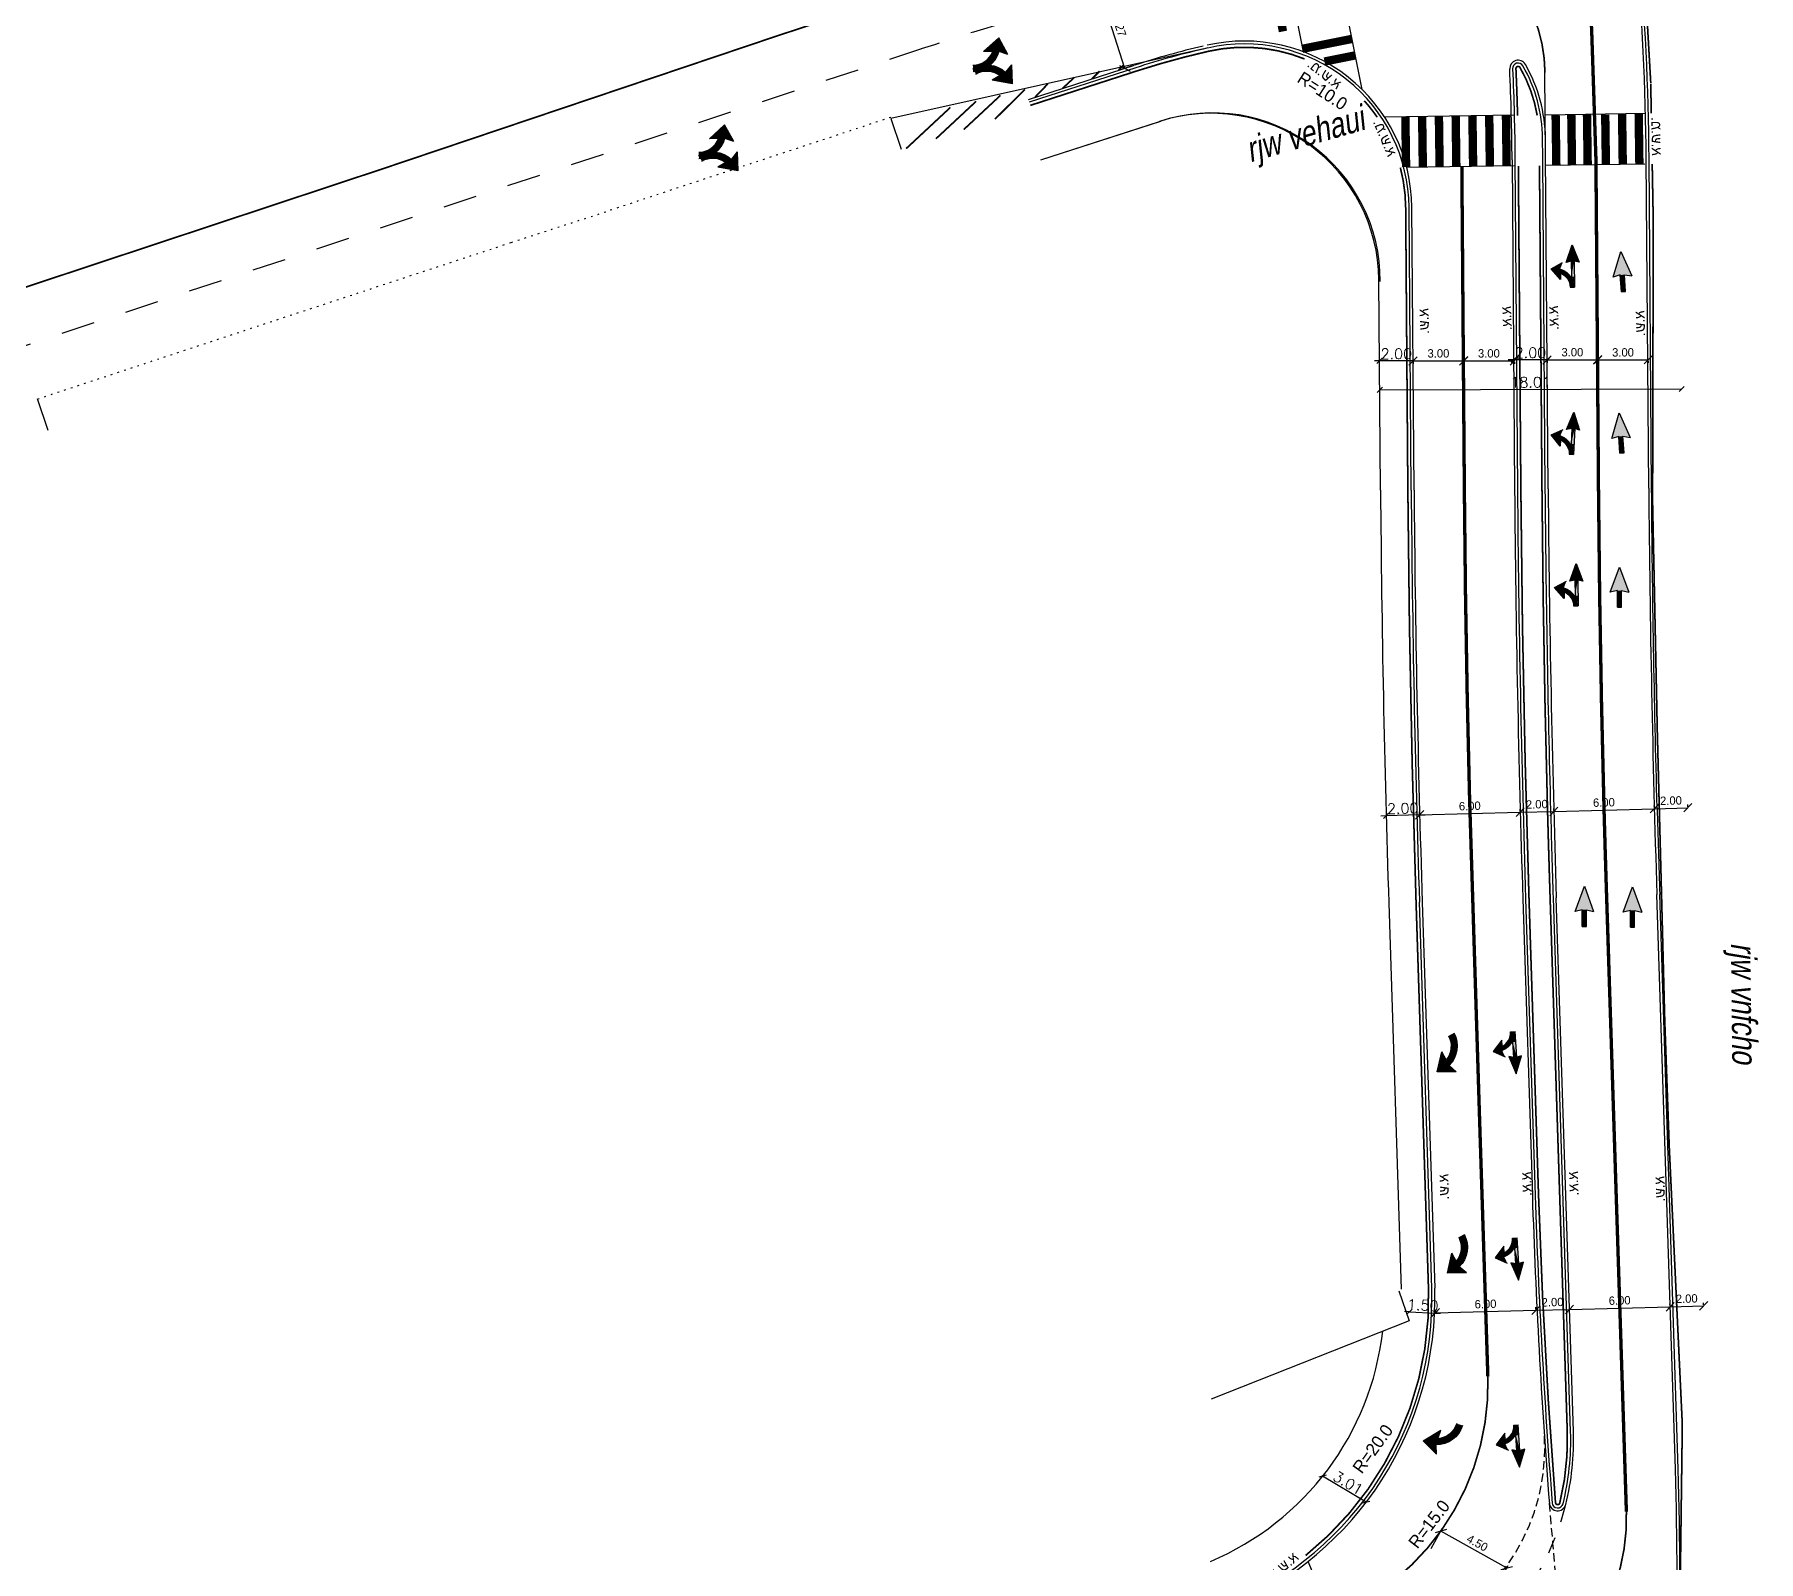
# Model space of a CAD drawing. Extents: x 183304 to 184528, y 666784 to 667526.
# Drawn here: x 184380 to 184482.9, y 667326.5 to 667417.6 of the extents above; entities that cross this region are included whole.
import ezdxf
from ezdxf.enums import TextEntityAlignment as Align

# ---------------------------------------------------------------- set-up
doc = ezdxf.new("R2010")
doc.units = 0
for name, pattern in [('1-1', [2, 1, -1]), ('DASHED', [0.75, 0.5, -0.25]), ('DOT2', [3.175, 0, -3.175])]:
    doc.linetypes.add(name, pattern=pattern)
for name, color, linetype in [('1-1', 7, '1-1'), ('816', 7, '1-1'), ('818', 10, '1-1'), ('D-Cross', 151, 'Continuous'), ('D-D13', 7, 'Continuous'), ('D-Dim', 7, 'Continuous'), ('D-EV-INSIDE', 2, 'Continuous'), ('D-Kav-Parking', 9, 'DOT2'), ('D-Kir-hd', 8, 'DASHED'), ('D-Nativ', 7, '1-1'), ('D-Parking', 123, 'DASHED'), ('D-Road', 7, 'Continuous'), ('d-sdwlk', 7, 'Continuous'), ('D-SEVA', 7, 'Continuous'), ('D-TEXT', 7, 'Continuous'), ('KAYAM', 8, 'Continuous'), ('TR-TXT', 2, 'Continuous'), ('zeva', 7, 'Continuous')]:
    doc.layers.add(name, color=color, linetype=linetype)
doc.styles.add('0-Techno', font='0-techno')
doc.styles.add('DDIM', font='heb.shx')
doc.styles.add('MIR2', font='mirym.shx', dxfattribs={"width": 0.8, "oblique": 10})
doc.styles.add('oron', font='oron.shx')
doc.styles.add('r', font='romand')
doc.dimstyles.new('D-Dim250', dxfattribs={"dimtxt": 0.5, "dimasz": 0.5, "dimexe": 0.18, "dimexo": 0.0625, "dimgap": 0.2, "dimtad": 1, "dimtoh": 1, "dimzin": 0, "dimdsep": 46, "dimtxsty": 'oron', "dimblk": 'OBLIQUE', "dimcen": 0.09, "dimadec": 0, "dimazin": 0, "dimtfac": 1, "dimtofl": 0, "dimtmove": 0, "dimatfit": 3, "dimfxl": 1, "dimtolj": 1, "dimtzin": 0, "dimarcsym": 0})
doc.dimstyles.new('tik', dxfattribs={"dimscale": 1.25, "dimtxt": 0.5, "dimasz": 0.25, "dimexe": 0, "dimexo": 0, "dimgap": 0.09, "dimtad": 1, "dimzin": 0, "dimdsep": 46, "dimtxsty": 'r', "dimblk1": 'OBLIQUE', "dimblk2": 'OBLIQUE', "dimsah": 1, "dimcen": 0.09, "dimse1": 1, "dimse2": 1, "dimclrd": 256, "dimclrt": 256, "dimadec": 0, "dimazin": 0, "dimtfac": 1, "dimtix": 1, "dimtmove": 2, "dimatfit": 3, "dimldrblk": 'OBLIQUE', "dimfxl": 1, "dimtolj": 1, "dimtzin": 0, "dimarcsym": 0})

# ---------------------------------------------------------------- blocks, each defined once
blk = doc.blocks.new('_Oblique')
at = {"color": 0, "linetype": 'ByBlock', "lineweight": -2}
blk.add_line((-0.5, -0.5), (0.5, 0.5), dxfattribs=at)
blk = doc.blocks.new('*D210')
at = {"layer": 'D-Dim', "lineweight": -2, "ltscale": 0.5, "transparency": 16777216}
blk.add_line((184460.26, 667396.38), (184478.27, 667396.43), dxfattribs=at)
at = {"layer": 'DEFPOINTS', "color": 0, "ltscale": 0.5, "transparency": 16777216}
for p in [(184460.26, 667396.35), (184478.27, 667396.43), (184478.27, 667396.4)]:
    blk.add_point(p, dxfattribs=at)
at = {"layer": 'D-Dim', "lineweight": -2, "ltscale": 0.5, "transparency": 16777216, "xscale": 0.3125, "yscale": 0.3125, "zscale": 0.3125}
for p, rotation in [((184460.26, 667396.38), 180.1544696430405), ((184478.27, 667396.43), 0.1544696430405661)]:
    blk.add_blockref('_Oblique', p, dxfattribs=dict(at, rotation=rotation))
at = {"layer": 'D-Dim', "ltscale": 0.5, "transparency": 16777216, "insert": (184469.26, 667396.83), "char_height": 0.625, "attachment_point": 5, "rotation": 0.1545, "style": 'r'}
blk.add_mtext('\\A1;18.01', dxfattribs=at)
blk = doc.blocks.new('*D225')
at = {"layer": 'D-Dim', "lineweight": -2, "transparency": 16777216}
for p, q in [((184460.25, 667398.11), (184459.94, 667398.11)), ((184462.25, 667398.11), (184460.25, 667398.11)), ((184462.25, 667398.11), (184462.57, 667398.11))]:
    blk.add_line(p, q, dxfattribs=at)
at = {"layer": 'DEFPOINTS', "color": 0, "transparency": 16777216}
for p in [(184460.25, 667398.11), (184460.25, 667398.08), (184462.25, 667398.08)]:
    blk.add_point(p, dxfattribs=at)
at = {"layer": 'D-Dim', "lineweight": -2, "transparency": 16777216, "xscale": 0.3125, "yscale": 0.3125, "zscale": 0.3125}
for p, rotation in [((184460.25, 667398.11), 0.0619622493895506), ((184462.25, 667398.11), 180.0619622493896)]:
    blk.add_blockref('_Oblique', p, dxfattribs=dict(at, rotation=rotation))
at = {"layer": 'D-Dim', "transparency": 16777216, "insert": (184461.25, 667398.53), "char_height": 0.625, "attachment_point": 5, "rotation": 0.062, "style": 'r'}
blk.add_mtext('\\A1;2.00', dxfattribs=at)
blk = doc.blocks.new('*D226')
at = {"layer": 'D-Dim', "lineweight": -2, "transparency": 16777216}
for p, q in [((184460.64, 667370.97), (184460.33, 667370.96)), ((184462.64, 667371.03), (184460.64, 667370.97)), ((184462.64, 667371.03), (184462.96, 667371.03))]:
    blk.add_line(p, q, dxfattribs=at)
at = {"layer": 'DEFPOINTS', "color": 0, "transparency": 16777216}
for p in [(184460.64, 667371.02), (184460.64, 667370.97), (184462.64, 667371.08)]:
    blk.add_point(p, dxfattribs=at)
at = {"layer": 'D-Dim', "lineweight": -2, "transparency": 16777216, "xscale": 0.3125, "yscale": 0.3125, "zscale": 0.3125}
for p, rotation in [((184460.64, 667370.97), 1.542585113673862), ((184462.64, 667371.03), 181.5425851136739)]:
    blk.add_blockref('_Oblique', p, dxfattribs=dict(at, rotation=rotation))
at = {"layer": 'D-Dim', "transparency": 16777216, "insert": (184461.63, 667371.42), "char_height": 0.625, "attachment_point": 5, "rotation": 1.5426, "style": 'r'}
blk.add_mtext('\\A1;2.00', dxfattribs=at)
blk = doc.blocks.new('*D250')
at = {"layer": 'D-Dim', "lineweight": -2, "transparency": 16777216}
for p, q in [((184462.04, 667341.4), (184461.73, 667341.42)), ((184462.04, 667341.4), (184463.57, 667341.32)), ((184463.57, 667341.32), (184463.88, 667341.31))]:
    blk.add_line(p, q, dxfattribs=at)
at = {"layer": 'DEFPOINTS', "color": 0, "transparency": 16777216}
for p in [(184462.02, 667340.86), (184463.54, 667340.78), (184463.57, 667341.32)]:
    blk.add_point(p, dxfattribs=at)
at = {"layer": 'D-Dim', "lineweight": -2, "transparency": 16777216, "xscale": 0.3125, "yscale": 0.3125, "zscale": 0.3125}
for p, rotation in [((184462.04, 667341.4), 357.0078935949762), ((184463.57, 667341.32), 177.0078935949762)]:
    blk.add_blockref('_Oblique', p, dxfattribs=dict(at, rotation=rotation))
at = {"layer": 'D-Dim', "transparency": 16777216, "insert": (184462.83, 667341.79), "char_height": 0.625, "attachment_point": 5, "rotation": 357.0079, "style": 'r'}
blk.add_mtext('\\A1;1.50', dxfattribs=at)
blk = doc.blocks.new('*D229')
at = {"layer": 'D-Dim', "lineweight": -2, "transparency": 16777216}
blk.add_line((184459.45, 667330.05), (184456.85, 667331.59), dxfattribs=at)
at = {"layer": 'DEFPOINTS', "color": 0, "transparency": 16777216}
for p in [(184456.85, 667331.59), (184456.95, 667331.75), (184459.54, 667330.21)]:
    blk.add_point(p, dxfattribs=at)
at = {"layer": 'D-Dim', "lineweight": -2, "transparency": 16777216, "xscale": 0.3125, "yscale": 0.3125, "zscale": 0.3125}
for p, rotation in [((184456.85, 667331.59), 149.3851214567166), ((184459.45, 667330.05), 329.3851214567166)]:
    blk.add_blockref('_Oblique', p, dxfattribs=dict(at, rotation=rotation))
at = {"layer": 'D-Dim', "transparency": 16777216, "insert": (184458.37, 667331.19), "char_height": 0.625, "attachment_point": 5, "rotation": 329.3851, "style": 'r'}
blk.add_mtext('\\A1;3.01', dxfattribs=at)
blk = doc.blocks.new('DD-13SS')
at = {"layer": 'D-D13'}
for p, q in [((-0.55, -1.5), (0, 0)), ((0, 0), (0.55, -1.5)), ((-0.125, -1.4), (-0.55, -1.5)), ((-0.125, -2.4), (-0.125, -1.4)), ((0.125, -1.4), (0.55, -1.5)), ((0.125, -2.4), (0.125, -1.4)), ((-0.125, -2.4), (0.125, -2.4))]:
    blk.add_line(p, q, dxfattribs=at)
for points in [[(-0.125, -1.4), (-0.55, -1.5), (0, 0)], [(0.125, -1.4), (0, 0), (-0.125, -1.4)], [(0.55, -1.5), (0, 0), (0.125, -1.4)], [(-0.125, -2.4), (0.125, -1.4), (-0.125, -1.4)], [(0.125, -1.4), (-0.125, -2.4), (0.125, -2.4)]]:
    blk.add_solid(points, dxfattribs=at)
blk = doc.blocks.new('dd-13srr')
at = {"layer": 'D-D13'}
for p, q in [((0, 0), (-0.55, -1.5)), ((0.55, -1.5), (0, 0)), ((-0.55, -1.5), (-0.13, -1.4)), ((-0.13, -1.4), (-0.13, -3.6)), ((0.12, -1.4), (0.55, -1.5)), ((0.12, -1.4), (0.12, -2.72)), ((1.85, -2.02), (0.85, -1.5)), ((1.05, -2.95), (1.85, -2.02)), ((1.05, -2.4), (1.05, -2.95)), ((0.25, -3.6), (-0.13, -3.6))]:
    blk.add_line(p, q, dxfattribs=at)
blk.add_arc((1.55, -3.6), 1.3, 112.6199, 180, dxfattribs=at)
for points in [[(-0.13, -1.4), (-0.55, -1.5), (0, 0)], [(-0.13, -1.4), (0, 0), (0.12, -1.4)], [(0.12, -1.4), (0.55, -1.5), (0, 0)], [(-0.13, -3.6), (-0.13, -1.4), (0.12, -2.72)], [(0.12, -1.4), (0.12, -2.72), (-0.13, -1.4)], [(-0.13, -3.07), (-0.13, -2.72), (0.12, -2.72)], [(-0.13, -3.07), (0, -2.89), (0.01, -2.94)], [(-0.01, -2.99), (0.36, -3.08), (0.04, -2.87)], [(0, -2.89), (0.06, -2.84), (0.12, -2.72)], [(0.01, -2.94), (0, -2.89), (0.06, -2.84)], [(0.04, -2.87), (0.42, -2.96), (0.12, -2.74)], [(0.36, -3.08), (0.04, -2.87), (0.42, -2.96)], [(0.12, -2.72), (0.13, -2.72), (0.06, -2.84)], [(0.12, -2.74), (0.49, -2.84), (0.23, -2.58)], [(0.42, -2.96), (0.12, -2.74), (0.49, -2.84)], [(0.23, -2.58), (0.58, -2.74), (0.34, -2.45)], [(0.49, -2.84), (0.23, -2.58), (0.58, -2.74)], [(0.34, -2.45), (0.69, -2.63), (0.49, -2.31)], [(0.58, -2.74), (0.34, -2.45), (0.69, -2.63)], [(0.49, -2.31), (0.78, -2.55), (0.61, -2.23)], [(0.69, -2.63), (0.49, -2.31), (0.78, -2.55)], [(0.61, -2.23), (0.87, -2.49), (0.73, -2.15)], [(0.78, -2.55), (0.61, -2.23), (0.87, -2.49)], [(0.73, -2.15), (0.98, -2.43), (0.89, -2.08)], [(0.87, -2.49), (0.73, -2.15), (0.98, -2.43)], [(1.05, -2.02), (0.85, -1.5), (1.85, -2.02)], [(0.89, -2.08), (1.05, -2.4), (0.97, -2.05)], [(0.98, -2.43), (0.89, -2.08), (1.05, -2.4)], [(0.97, -2.05), (1.05, -2.4), (1.05, -2.02)], [(1.05, -2.4), (1.85, -2.02), (1.05, -2.02)], [(1.05, -2.4), (1.05, -2.95), (1.85, -2.02)], [(-0.13, -3.07), (-0.05, -3.1), (0.01, -2.94)], [(-0.13, -3.07), (-0.05, -3.1), (-0.13, -3.26)], [(-0.1, -3.29), (-0.13, -3.26), (-0.05, -3.1)], [(-0.13, -3.37), (-0.1, -3.29), (-0.13, -3.26)], [(-0.13, -3.6), (-0.13, -3.37), (-0.1, -3.29)], [(-0.13, -3.6), (0.25, -3.5), (-0.12, -3.46)], [(-0.12, -3.46), (0.27, -3.4), (-0.1, -3.34)], [(0.25, -3.5), (-0.12, -3.46), (0.27, -3.4)], [(0.25, -3.6), (-0.13, -3.6), (0.25, -3.5)], [(-0.1, -3.34), (0.28, -3.31), (-0.08, -3.24)], [(0.27, -3.4), (-0.1, -3.34), (0.28, -3.31)], [(-0.08, -3.24), (0.31, -3.21), (-0.06, -3.13)], [(0.28, -3.31), (-0.08, -3.24), (0.31, -3.21)], [(-0.06, -3.13), (0.31, -3.21), (-0.01, -2.99)], [(0.31, -3.21), (-0.01, -2.99), (0.36, -3.08)]]:
    blk.add_solid(points, dxfattribs=at)
blk = doc.blocks.new('*D300')
at = {"layer": 'D-Dim', "color": 0, "lineweight": -2, "transparency": 16777216}
for p, q in [((184468.64, 667371.24), (184468.64, 667371.37)), ((184462.64, 667371.08), (184462.64, 667371.21)), ((184462.64, 667371.03), (184468.64, 667371.19))]:
    blk.add_line(p, q, dxfattribs=at)
at = {"layer": 'DEFPOINTS', "color": 0, "transparency": 16777216}
for p in [(184462.64, 667371.02), (184468.64, 667371.19), (184468.64, 667371.18)]:
    blk.add_point(p, dxfattribs=at)
at = {"layer": 'D-Dim', "color": 0, "lineweight": -2, "transparency": 16777216, "xscale": 0.5, "yscale": 0.5, "zscale": 0.5}
for p, rotation in [((184462.64, 667371.03), 181.5461412058522), ((184468.64, 667371.19), 1.546141205852192)]:
    blk.add_blockref('_Oblique', p, dxfattribs=dict(at, rotation=rotation))
at = {"layer": 'D-Dim', "color": 0, "transparency": 16777216, "insert": (184465.63, 667371.56), "char_height": 0.5, "attachment_point": 5, "rotation": 1.5461, "style": 'oron'}
blk.add_mtext('\\A1;6.00', dxfattribs=at)
blk = doc.blocks.new('*D301')
at = {"layer": 'D-Dim', "color": 0, "lineweight": -2, "transparency": 16777216}
for p, q in [((184468.64, 667371.24), (184468.64, 667371.37)), ((184470.64, 667371.3), (184470.64, 667371.42)), ((184468.64, 667371.19), (184470.64, 667371.24))]:
    blk.add_line(p, q, dxfattribs=at)
at = {"layer": 'DEFPOINTS', "color": 0, "transparency": 16777216}
for p in [(184468.64, 667371.18), (184470.64, 667371.24), (184470.64, 667371.24)]:
    blk.add_point(p, dxfattribs=at)
at = {"layer": 'D-Dim', "color": 0, "lineweight": -2, "transparency": 16777216, "xscale": 0.5, "yscale": 0.5, "zscale": 0.5}
for p, rotation in [((184468.64, 667371.19), 181.5461412053505), ((184470.64, 667371.24), 1.546141205350491)]:
    blk.add_blockref('_Oblique', p, dxfattribs=dict(at, rotation=rotation))
at = {"layer": 'D-Dim', "color": 0, "transparency": 16777216, "insert": (184469.63, 667371.66), "char_height": 0.5, "attachment_point": 5, "rotation": 1.5461, "style": 'oron'}
blk.add_mtext('\\A1;2.00', dxfattribs=at)
blk = doc.blocks.new('*D302')
at = {"layer": 'D-Dim', "color": 0, "lineweight": -2, "transparency": 16777216}
for p, q in [((184470.64, 667371.3), (184470.64, 667371.42)), ((184470.64, 667371.24), (184476.64, 667371.4)), ((184476.64, 667371.47), (184476.63, 667371.58))]:
    blk.add_line(p, q, dxfattribs=at)
at = {"layer": 'DEFPOINTS', "color": 0, "transparency": 16777216}
for p in [(184476.64, 667371.4), (184476.64, 667371.4), (184470.64, 667371.24)]:
    blk.add_point(p, dxfattribs=at)
at = {"layer": 'D-Dim', "color": 0, "lineweight": -2, "transparency": 16777216, "xscale": 0.5, "yscale": 0.5, "zscale": 0.5}
for p, rotation in [((184470.64, 667371.24), 181.5461412053505), ((184476.64, 667371.4), 1.546141205350491)]:
    blk.add_blockref('_Oblique', p, dxfattribs=dict(at, rotation=rotation))
at = {"layer": 'D-Dim', "color": 0, "transparency": 16777216, "insert": (184473.63, 667371.77), "char_height": 0.5, "attachment_point": 5, "rotation": 1.5461, "style": 'oron'}
blk.add_mtext('\\A1;6.00', dxfattribs=at)
blk = doc.blocks.new('*D303')
at = {"layer": 'D-Dim', "color": 0, "lineweight": -2, "transparency": 16777216}
for p, q in [((184463.32, 667327.28), (184463.99, 667328.47)), ((184467.83, 667326.12), (184463.9, 667328.31)), ((184467.25, 667325.08), (184467.92, 667326.27))]:
    blk.add_line(p, q, dxfattribs=at)
at = {"layer": 'DEFPOINTS', "color": 0, "transparency": 16777216}
for p in [(184463.9, 667328.31), (184463.29, 667327.22), (184467.22, 667325.03)]:
    blk.add_point(p, dxfattribs=at)
at = {"layer": 'D-Dim', "color": 0, "lineweight": -2, "transparency": 16777216, "xscale": 0.5, "yscale": 0.5, "zscale": 0.5}
for p, rotation in [((184463.9, 667328.31), 150.8408650193427), ((184467.83, 667326.12), 330.8408650193427)]:
    blk.add_blockref('_Oblique', p, dxfattribs=dict(at, rotation=rotation))
at = {"layer": 'D-Dim', "color": 0, "transparency": 16777216, "insert": (184466.08, 667327.61), "char_height": 0.5, "attachment_point": 5, "rotation": 330.8409, "style": 'oron'}
blk.add_mtext('\\A1;4.50', dxfattribs=at)
blk = doc.blocks.new('DD-13LL')
at = {"layer": 'D-D13'}
for p, q in [((0, 0), (-1, -0.53)), ((0, 0), (-0.2, -0.52)), ((-1, -0.53), (-0.2, -1.45)), ((-0.2, -0.9), (-0.2, -1.45))]:
    blk.add_line(p, q, dxfattribs=at)
for centre, radius, end in [((-0.68, -2.1), 1.65, 73.269), ((-0.7, -2.1), 1.3, 67.3801)]:
    blk.add_arc(centre, radius, 0, end, dxfattribs=at)
for points in [[(-0.2, -0.52), (0, 0), (-1, -0.53)], [(-0.2, -0.9), (-1, -0.53), (-0.2, -0.52)], [(-0.2, -0.9), (-0.2, -1.45), (-1, -0.53)], [(-0.12, -0.55), (-0.2, -0.9), (-0.2, -0.52)], [(-0.04, -0.58), (-0.2, -0.9), (-0.12, -0.55)], [(-0.13, -0.93), (-0.04, -0.58), (-0.2, -0.9)], [(0.12, -0.65), (-0.13, -0.93), (-0.04, -0.58)], [(-0.02, -0.99), (0.12, -0.65), (-0.13, -0.93)], [(0.24, -0.73), (-0.02, -0.99), (0.12, -0.65)], [(0.07, -1.05), (0.24, -0.73), (-0.02, -0.99)], [(0.36, -0.81), (0.07, -1.05), (0.24, -0.73)], [(0.16, -1.13), (0.36, -0.81), (0.07, -1.05)], [(0.51, -0.95), (0.16, -1.13), (0.36, -0.81)], [(0.27, -1.24), (0.51, -0.95), (0.16, -1.13)], [(0.62, -1.08), (0.27, -1.24), (0.51, -0.95)], [(0.36, -1.34), (0.62, -1.08), (0.27, -1.24)], [(0.73, -1.24), (0.36, -1.34), (0.62, -1.08)], [(0.43, -1.46), (0.73, -1.24), (0.36, -1.34)], [(0.81, -1.37), (0.43, -1.46), (0.73, -1.24)], [(0.49, -1.58), (0.81, -1.37), (0.43, -1.46)], [(0.86, -1.49), (0.49, -1.58), (0.81, -1.37)], [(0.54, -1.71), (0.86, -1.49), (0.49, -1.58)], [(0.91, -1.63), (0.54, -1.71), (0.86, -1.49)], [(0.93, -1.74), (0.54, -1.71), (0.91, -1.63)], [(0.57, -1.81), (0.93, -1.74), (0.54, -1.71)], [(0.95, -1.84), (0.57, -1.81), (0.93, -1.74)], [(0.58, -1.9), (0.95, -1.84), (0.57, -1.81)], [(0.97, -1.96), (0.58, -1.9), (0.95, -1.84)], [(0.6, -2), (0.97, -1.96), (0.58, -1.9)], [(0.97, -2.1), (0.6, -2), (0.97, -1.96)], [(0.6, -2.1), (0.97, -2.1), (0.6, -2)]]:
    blk.add_solid(points, dxfattribs=at)
blk = doc.blocks.new('*D304')
at = {"layer": 'D-Dim', "color": 0, "lineweight": -2, "transparency": 16777216}
for p, q in [((184462.25, 667398.1), (184465.27, 667398.11)), ((184462.25, 667398.04), (184462.25, 667397.92)), ((184465.27, 667398.05), (184465.27, 667397.93))]:
    blk.add_line(p, q, dxfattribs=at)
at = {"layer": 'DEFPOINTS', "color": 0, "transparency": 16777216}
for p in [(184462.25, 667398.1), (184465.27, 667398.11), (184465.27, 667398.11)]:
    blk.add_point(p, dxfattribs=at)
at = {"layer": 'D-Dim', "color": 0, "lineweight": -2, "transparency": 16777216, "xscale": 0.5, "yscale": 0.5, "zscale": 0.5}
for p, rotation in [((184462.25, 667398.1), 180.1199417364652), ((184465.27, 667398.11), 0.119941736465198)]:
    blk.add_blockref('_Oblique', p, dxfattribs=dict(at, rotation=rotation))
at = {"layer": 'D-Dim', "color": 0, "transparency": 16777216, "insert": (184463.76, 667398.55), "char_height": 0.5, "attachment_point": 5, "rotation": 0.1199, "style": 'oron'}
blk.add_mtext('\\A1;3.00', dxfattribs=at)
blk = doc.blocks.new('*D305')
at = {"layer": 'D-Dim', "color": 0, "lineweight": -2, "transparency": 16777216}
for p, q in [((184476.64, 667371.47), (184476.63, 667371.58)), ((184476.64, 667371.4), (184478.64, 667371.46)), ((184478.64, 667371.52), (184478.63, 667371.64))]:
    blk.add_line(p, q, dxfattribs=at)
at = {"layer": 'DEFPOINTS', "color": 0, "transparency": 16777216}
for p in [(184476.64, 667371.4), (184478.64, 667371.46), (184478.64, 667371.46)]:
    blk.add_point(p, dxfattribs=at)
at = {"layer": 'D-Dim', "color": 0, "lineweight": -2, "transparency": 16777216, "xscale": 0.5, "yscale": 0.5, "zscale": 0.5}
for p, rotation in [((184476.64, 667371.4), 181.5461412053505), ((184478.64, 667371.46), 1.546141205350491)]:
    blk.add_blockref('_Oblique', p, dxfattribs=dict(at, rotation=rotation))
at = {"layer": 'D-Dim', "color": 0, "transparency": 16777216, "insert": (184477.63, 667371.88), "char_height": 0.5, "attachment_point": 5, "rotation": 1.5461, "style": 'oron'}
blk.add_mtext('\\A1;2.00', dxfattribs=at)
blk = doc.blocks.new('*D306')
at = {"layer": 'D-Dim', "color": 0, "lineweight": -2, "transparency": 16777216}
for p, q in [((184443.05, 667423.6), (184442.36, 667423.38)), ((184445.06, 667415.55), (184442.53, 667423.43)), ((184445.58, 667415.72), (184444.88, 667415.5))]:
    blk.add_line(p, q, dxfattribs=at)
at = {"layer": 'DEFPOINTS', "color": 0, "transparency": 16777216}
for p in [(184442.53, 667423.43), (184443.11, 667423.62), (184445.64, 667415.74)]:
    blk.add_point(p, dxfattribs=at)
at = {"layer": 'D-Dim', "color": 0, "lineweight": -2, "transparency": 16777216, "xscale": 0.5, "yscale": 0.5, "zscale": 0.5}
for p, rotation in [((184442.53, 667423.43), 107.7893225413629), ((184445.06, 667415.55), 287.789322541363)]:
    blk.add_blockref('_Oblique', p, dxfattribs=dict(at, rotation=rotation))
at = {"layer": 'D-Dim', "color": 0, "transparency": 16777216, "insert": (184444.72, 667418.08), "char_height": 0.5, "attachment_point": 5, "rotation": 287.7893, "style": 'oron'}
blk.add_mtext('\\A1;8.27', dxfattribs=at)
blk = doc.blocks.new('*D307')
at = {"layer": 'D-Dim', "color": 0, "lineweight": -2, "transparency": 16777216}
for p, q in [((184465.26, 667398.1), (184468.29, 667398.11)), ((184465.26, 667398.04), (184465.26, 667397.92)), ((184468.29, 667398.04), (184468.29, 667397.93))]:
    blk.add_line(p, q, dxfattribs=at)
at = {"layer": 'DEFPOINTS', "color": 0, "transparency": 16777216}
for p in [(184465.26, 667398.1), (184468.29, 667398.11), (184468.29, 667398.11)]:
    blk.add_point(p, dxfattribs=at)
at = {"layer": 'D-Dim', "color": 0, "lineweight": -2, "transparency": 16777216, "xscale": 0.5, "yscale": 0.5, "zscale": 0.5}
for p, rotation in [((184465.26, 667398.1), 180.1199417364652), ((184468.29, 667398.11), 0.119941736465198)]:
    blk.add_blockref('_Oblique', p, dxfattribs=dict(at, rotation=rotation))
at = {"layer": 'D-Dim', "color": 0, "transparency": 16777216, "insert": (184466.77, 667398.55), "char_height": 0.5, "attachment_point": 5, "rotation": 0.1199, "style": 'oron'}
blk.add_mtext('\\A1;3.00', dxfattribs=at)
blk = doc.blocks.new('*D308')
at = {"layer": 'D-Dim', "color": 0, "lineweight": -2, "transparency": 16777216}
for p, q in [((184470.24, 667398.16), (184473.26, 667398.17)), ((184470.24, 667398.1), (184470.24, 667397.98)), ((184473.26, 667398.11), (184473.26, 667397.99))]:
    blk.add_line(p, q, dxfattribs=at)
at = {"layer": 'DEFPOINTS', "color": 0, "transparency": 16777216}
for p in [(184470.24, 667398.16), (184473.26, 667398.17), (184473.26, 667398.17)]:
    blk.add_point(p, dxfattribs=at)
at = {"layer": 'D-Dim', "color": 0, "lineweight": -2, "transparency": 16777216, "xscale": 0.5, "yscale": 0.5, "zscale": 0.5}
for p, rotation in [((184470.24, 667398.16), 180.1199417364652), ((184473.26, 667398.17), 0.119941736465198)]:
    blk.add_blockref('_Oblique', p, dxfattribs=dict(at, rotation=rotation))
at = {"layer": 'D-Dim', "color": 0, "transparency": 16777216, "insert": (184471.75, 667398.62), "char_height": 0.5, "attachment_point": 5, "rotation": 0.1199, "style": 'oron'}
blk.add_mtext('\\A1;3.00', dxfattribs=at)
blk = doc.blocks.new('*D309')
at = {"layer": 'D-Dim', "color": 0, "lineweight": -2, "transparency": 16777216}
for p, q in [((184473.26, 667398.16), (184476.28, 667398.17)), ((184473.26, 667398.1), (184473.26, 667397.98)), ((184476.28, 667398.11), (184476.28, 667397.99))]:
    blk.add_line(p, q, dxfattribs=at)
at = {"layer": 'DEFPOINTS', "color": 0, "transparency": 16777216}
for p in [(184473.26, 667398.16), (184476.28, 667398.17), (184476.28, 667398.17)]:
    blk.add_point(p, dxfattribs=at)
at = {"layer": 'D-Dim', "color": 0, "lineweight": -2, "transparency": 16777216, "xscale": 0.5, "yscale": 0.5, "zscale": 0.5}
for p, rotation in [((184473.26, 667398.16), 180.1199417364652), ((184476.28, 667398.17), 0.119941736465198)]:
    blk.add_blockref('_Oblique', p, dxfattribs=dict(at, rotation=rotation))
at = {"layer": 'D-Dim', "color": 0, "transparency": 16777216, "insert": (184474.77, 667398.61), "char_height": 0.5, "attachment_point": 5, "rotation": 0.1199, "style": 'oron'}
blk.add_mtext('\\A1;3.00', dxfattribs=at)
blk = doc.blocks.new('*D310')
at = {"layer": 'D-Dim', "lineweight": -2, "transparency": 16777216}
for p, q in [((184468.25, 667398.16), (184467.93, 667398.16)), ((184470.25, 667398.16), (184468.25, 667398.16)), ((184470.25, 667398.16), (184470.56, 667398.16))]:
    blk.add_line(p, q, dxfattribs=at)
at = {"layer": 'DEFPOINTS', "color": 0, "transparency": 16777216}
for p in [(184468.25, 667398.16), (184468.25, 667398.13), (184470.25, 667398.14)]:
    blk.add_point(p, dxfattribs=at)
at = {"layer": 'D-Dim', "lineweight": -2, "transparency": 16777216, "xscale": 0.3125, "yscale": 0.3125, "zscale": 0.3125}
for p, rotation in [((184468.25, 667398.16), 0.0619622493895506), ((184470.25, 667398.16), 180.0619622493896)]:
    blk.add_blockref('_Oblique', p, dxfattribs=dict(at, rotation=rotation))
at = {"layer": 'D-Dim', "transparency": 16777216, "insert": (184469.25, 667398.59), "char_height": 0.625, "attachment_point": 5, "rotation": 0.062, "style": 'r'}
blk.add_mtext('\\A1;2.00', dxfattribs=at)
blk = doc.blocks.new('*D320')
at = {"layer": 'D-Dim', "color": 0, "lineweight": -2, "transparency": 16777216}
for p, q in [((184463.58, 667341.38), (184463.58, 667341.51)), ((184463.58, 667341.33), (184469.58, 667341.49)), ((184469.58, 667341.54), (184469.58, 667341.67))]:
    blk.add_line(p, q, dxfattribs=at)
at = {"layer": 'DEFPOINTS', "color": 0, "transparency": 16777216}
for p in [(184469.58, 667341.49), (184469.58, 667341.48), (184463.59, 667341.32)]:
    blk.add_point(p, dxfattribs=at)
at = {"layer": 'D-Dim', "color": 0, "lineweight": -2, "transparency": 16777216, "xscale": 0.5, "yscale": 0.5, "zscale": 0.5}
for p, rotation in [((184463.58, 667341.33), 181.5461412058522), ((184469.58, 667341.49), 1.546141205852192)]:
    blk.add_blockref('_Oblique', p, dxfattribs=dict(at, rotation=rotation))
at = {"layer": 'D-Dim', "color": 0, "transparency": 16777216, "insert": (184466.57, 667341.86), "char_height": 0.5, "attachment_point": 5, "rotation": 1.5461, "style": 'oron'}
blk.add_mtext('\\A1;6.00', dxfattribs=at)
blk = doc.blocks.new('*D321')
at = {"layer": 'D-Dim', "color": 0, "lineweight": -2, "transparency": 16777216}
for p, q in [((184469.58, 667341.54), (184469.58, 667341.67)), ((184469.58, 667341.49), (184471.58, 667341.54)), ((184471.58, 667341.61), (184471.58, 667341.72))]:
    blk.add_line(p, q, dxfattribs=at)
at = {"layer": 'DEFPOINTS', "color": 0, "transparency": 16777216}
for p in [(184469.58, 667341.48), (184471.58, 667341.54), (184471.58, 667341.54)]:
    blk.add_point(p, dxfattribs=at)
at = {"layer": 'D-Dim', "color": 0, "lineweight": -2, "transparency": 16777216, "xscale": 0.5, "yscale": 0.5, "zscale": 0.5}
for p, rotation in [((184469.58, 667341.49), 181.5461412053504), ((184471.58, 667341.54), 1.546141205350389)]:
    blk.add_blockref('_Oblique', p, dxfattribs=dict(at, rotation=rotation))
at = {"layer": 'D-Dim', "color": 0, "transparency": 16777216, "insert": (184470.57, 667341.97), "char_height": 0.5, "attachment_point": 5, "rotation": 1.5461, "style": 'oron'}
blk.add_mtext('\\A1;2.00', dxfattribs=at)
blk = doc.blocks.new('*D322')
at = {"layer": 'D-Dim', "color": 0, "lineweight": -2, "transparency": 16777216}
for p, q in [((184471.58, 667341.61), (184471.58, 667341.72)), ((184471.58, 667341.54), (184477.58, 667341.7)), ((184477.58, 667341.77), (184477.57, 667341.88))]:
    blk.add_line(p, q, dxfattribs=at)
at = {"layer": 'DEFPOINTS', "color": 0, "transparency": 16777216}
for p in [(184471.58, 667341.54), (184477.58, 667341.7), (184477.58, 667341.7)]:
    blk.add_point(p, dxfattribs=at)
at = {"layer": 'D-Dim', "color": 0, "lineweight": -2, "transparency": 16777216, "xscale": 0.5, "yscale": 0.5, "zscale": 0.5}
for p, rotation in [((184471.58, 667341.54), 181.5461412053504), ((184477.58, 667341.7), 1.546141205350389)]:
    blk.add_blockref('_Oblique', p, dxfattribs=dict(at, rotation=rotation))
at = {"layer": 'D-Dim', "color": 0, "transparency": 16777216, "insert": (184474.57, 667342.07), "char_height": 0.5, "attachment_point": 5, "rotation": 1.5461, "style": 'oron'}
blk.add_mtext('\\A1;6.00', dxfattribs=at)
blk = doc.blocks.new('*D323')
at = {"layer": 'D-Dim', "color": 0, "lineweight": -2, "transparency": 16777216}
for p, q in [((184477.58, 667341.77), (184477.57, 667341.88)), ((184477.58, 667341.7), (184479.58, 667341.76)), ((184479.58, 667341.82), (184479.57, 667341.94))]:
    blk.add_line(p, q, dxfattribs=at)
at = {"layer": 'DEFPOINTS', "color": 0, "transparency": 16777216}
for p in [(184477.58, 667341.7), (184479.58, 667341.76), (184479.58, 667341.76)]:
    blk.add_point(p, dxfattribs=at)
at = {"layer": 'D-Dim', "color": 0, "lineweight": -2, "transparency": 16777216, "xscale": 0.5, "yscale": 0.5, "zscale": 0.5}
for p, rotation in [((184477.58, 667341.7), 181.5461412053504), ((184479.58, 667341.76), 1.546141205350389)]:
    blk.add_blockref('_Oblique', p, dxfattribs=dict(at, rotation=rotation))
at = {"layer": 'D-Dim', "color": 0, "transparency": 16777216, "insert": (184478.57, 667342.18), "char_height": 0.5, "attachment_point": 5, "rotation": 1.5461, "style": 'oron'}
blk.add_mtext('\\A1;2.00', dxfattribs=at)

msp = doc.modelspace()

# ---------------------------------------------------------------- linework, layer by layer
at = {"layer": '1-1', "ltscale": 2}
msp.add_arc((184495.752, 667226.832), 200, 104.55434, 108.31066, dxfattribs=at)
at = {"layer": '816', "const_width": 0.1}
for points in [[(184469.653, 667412.744, 0.0885716), (184468.627, 667415.599, 0.785696), (184468.384, 667415.529, -0.0046976), (184468.482, 667412.724)], [(184468.528, 667409.733), (184468.677, 667390.453, 0.0061037), (184469.164, 667366.029), (184469.732, 667348.342, 0.0115074), (184470.746, 667329.977)], [(184470.423, 667366.069, -0.001305), (184470.269, 667371.284, -0.0047987), (184469.937, 667390.463), (184469.788, 667409.75)], [(184470.743, 667330.017, 0.8515385), (184470.999, 667329.995, 0.0686367), (184471.446, 667334.243), (184470.423, 667366.069)]]:
    msp.add_lwpolyline(points, format="xyb", dxfattribs=at)
at = {"layer": '818', "const_width": 0.1}
for points in [[(184476.425, 667414.685, 0.0309818), (184474.51, 667434.075, 0.0309818)], [(184455.78, 667416.109, 0.1528806), (184450.044, 667416.569, 0.0223557), (184445.767, 667415.394), (184439.42, 667413.342)], [(184460.109, 667412.639, 0.0323904), (184459.337, 667413.618, 0.0323904)], [(184455.842, 667326.866, 0.2357536), (184463.167, 667342.799), (184462.427, 667365.812, -0.0061037), (184461.937, 667390.401), (184461.807, 667407.252, 0.0626011), (184461.489, 667409.633, 0.0626011)]]:
    msp.add_lwpolyline(points, format="xyb", dxfattribs=at)
at = {"layer": '818', "const_width": 0.1, "flags": 128}
msp.add_lwpolyline([(184453.458, 667427.093), (184424.187, 667417.442), (184400.759, 667409.549), (184385.493, 667404.49), (184360.701, 667396.273), (184347.222, 667391.769)], dxfattribs=at)
at = {"layer": '818', "const_width": 0.1}
for points in [[(184476.457, 667412.866), (184476.424, 667414.629)], [(184476.556, 667397.979), (184476.569, 667406.752), (184476.512, 667409.841)], [(184476.535, 667389.969), (184476.556, 667397.979)], [(184476.816, 667375.997), (184476.529, 667389.971)], [(184477.066, 667366.376), (184476.816, 667375.997)], [(184477.26, 667358.778), (184477.066, 667366.376)], [(184478.094, 667318.177), (184478.307, 667334.679), (184477.528, 667351.256), (184477.26, 667358.778)]]:
    msp.add_lwpolyline(points, dxfattribs=at)
at = {"layer": 'D-Cross', "ltscale": 0.5, "const_width": 0.5}
for points in [[(184455.649, 667416.715), (184458.591, 667417.303)], [(184455.649, 667416.715), (184458.591, 667417.303)], [(184456.964, 667415.958), (184458.787, 667416.322)], [(184456.964, 667415.958), (184458.787, 667416.322)], [(184461.831, 667409.663), (184461.789, 667412.662)], [(184462.831, 667409.677), (184462.789, 667412.676)], [(184463.831, 667409.69), (184463.789, 667412.69)], [(184464.83, 667409.704), (184464.789, 667412.704)], [(184465.83, 667409.718), (184465.789, 667412.718)], [(184466.83, 667409.732), (184466.789, 667412.732)], [(184467.83, 667409.746), (184467.789, 667412.746)], [(184470.793, 667409.775), (184470.751, 667412.774)], [(184471.727, 667409.773), (184471.686, 667412.773)], [(184472.664, 667409.8), (184472.622, 667412.8)], [(184473.75, 667409.791), (184473.709, 667412.79)], [(184474.756, 667409.827), (184474.714, 667412.827)], [(184475.747, 667409.839), (184475.705, 667412.839)]]:
    msp.add_lwpolyline(points, dxfattribs=at)
at = {"layer": 'D-Dim'}
for p, q in [((184461.399, 667342.651), (184462.015, 667340.859)), ((184462.015, 667340.859), (184450.203, 667336.182))]:
    msp.add_line(p, q, dxfattribs=at)
at = {"layer": 'D-EV-INSIDE'}
for p, q in [((184445.705, 667415.584), (184439.359, 667413.532)), ((184462.137, 667390.403), (184462.007, 667407.254)), ((184478.062, 667332.01), (184476.96, 667366.279)), ((184463.367, 667342.806), (184462.627, 667365.819))]:
    msp.add_line(p, q, dxfattribs=at)
for points in [[(184476.807, 667371.46, -0.0047987), (184476.477, 667390.514), (184476.325, 667410.157, 0.0814663), (184467.702, 667460.3), (184463.098, 667473.615), (184460.875, 667481.527, -0.4378034), (184470.368, 667496.961)], [(184469.975, 667411.365, 0.1292471), (184468.8, 667415.699, 0.785696), (184468.184, 667415.52, -0.0090946), (184468.325, 667410.095), (184468.477, 667390.452, 0.0061037), (184468.964, 667366.022), (184469.533, 667348.335, 0.0115074), (184470.547, 667329.962)], [(184470.623, 667366.076, -0.001305), (184470.469, 667371.289, -0.0047987), (184470.137, 667390.465), (184469.985, 667410.108, 0.0020812), (184469.97, 667411.364)], [(184476.807, 667371.46, -0.0047987), (184476.477, 667390.514), (184476.325, 667410.157, 0)], [(184470.544, 667330.001, 0.8515385), (184471.193, 667329.948, 0.0686367), (184471.646, 667334.249), (184470.623, 667366.076)]]:
    msp.add_lwpolyline(points, format="xyb", dxfattribs=at)
for centre, radius, start, end in [((184461.037, 667368.172), 49.83, 102.79667, 107.91938), ((184461.037, 667368.172), 49.83, 102.79667, 107.91938), ((184452.177, 667407.178), 9.83, 0.44281, 102.79667), ((185469.277, 667398.187), 1007.17, 180.442815, 181.841673), ((185469.277, 667398.187), 992.83, 181.542585, 181.841673), ((184443.547, 667342.169), 19.83, 292.89178, 1.84167), ((184277.995, 667325.577), 200.17, 358.24239, 1.84167)]:
    msp.add_arc(centre, radius, start, end, dxfattribs=at)
at = {"layer": 'D-Kav-Parking', "ltscale": 0.1}
msp.add_line((184431.1, 667412.627), (184414.183, 667407.029), dxfattribs=at)
at = {"layer": 'D-Kav-Parking', "ltscale": 0.1, "flags": 128}
for points in [[(184408.451, 667405.167), (184414.194, 667407.032)], [(184380.215, 667395.838), (184394.527, 667400.575), (184408.443, 667405.164)]]:
    msp.add_lwpolyline(points, dxfattribs=at)
at = {"layer": 'D-Kir-hd'}
for centre, radius, start, end in [((184458.103, 667333.263), 12, 293.06361, 3.886), ((184869.156, 667361.185), 400, 184.47324, 187.23893)]:
    msp.add_arc(centre, radius, start, end, dxfattribs=at)
at = {"layer": 'D-Nativ', "ltscale": 2}
msp.add_line((184432.919, 667416.705), (184203.967, 667340.939), dxfattribs=at)
at = {"layer": 'D-Nativ', "ltscale": 2, "const_width": 0.2, "flags": 128}
for points in [[(184471.203, 667433.411, -0.0379763), (184473.155, 667410.133), (184473.307, 667390.489, 0.0047987), (184473.638, 667371.374)], [(184465.158, 667409.684), (184465.307, 667390.427, 0.0045905), (184465.619, 667371.995)], [(184473.157, 667409.797), (184473.307, 667390.489, 0.0047987), (184473.638, 667371.374, 0.0017575), (184473.851, 667364.376, -0.0012336), (184473.929, 667361.895, -0.0012336)]]:
    msp.add_lwpolyline(points, format="xyb", dxfattribs=at)
at = {"layer": 'D-Nativ', "const_width": 0.1}
for points in [[(184470.115, 667415.299, 0.4896056), (184458.818, 667423.931)], [(184457.592, 667323.264, 0.3094468), (184466.708, 667337.547)], [(184466.834, 667317.71), (184467.505, 667317.983, 0.313743), (184474.971, 667329.482)]]:
    msp.add_lwpolyline(points, format="xyb", dxfattribs=at)
at = {"layer": 'D-Nativ', "ltscale": 2, "const_width": 0.2}
for points in [[(184466.236, 667352.228), (184465.619, 667371.995)], [(184474.971, 667329.482), (184473.791, 667366.177)], [(184466.236, 667352.228), (184466.708, 667337.547)]]:
    msp.add_lwpolyline(points, dxfattribs=at)
at = {"layer": 'D-Nativ'}
msp.add_arc((184455.825, 667333.741), 16, 292.16614, 346.13593, dxfattribs=at)
at = {"layer": 'D-Road'}
for p, q in [((184439.306, 667413.694), (184445.637, 667415.741)), ((184470.307, 667390.466), (184470.115, 667415.299)), ((184440.044, 667410.091), (184447.209, 667412.409)), ((184440.044, 667410.091), (184447.131, 667412.384)), ((184468.155, 667410.094), (184468.307, 667390.45)), ((184476.307, 667390.512), (184476.155, 667410.156)), ((184462.307, 667390.404), (184462.177, 667407.255)), ((184460.307, 667390.389), (184460.21, 667402.948)), ((184477.892, 667332.005), (184476.79, 667366.274)), ((184460.798, 667365.76), (184461.538, 667342.747)), ((184462.797, 667365.824), (184463.537, 667342.811)), ((184468.794, 667366.017), (184469.363, 667348.33)), ((184471.816, 667334.255), (184470.793, 667366.081))]:
    msp.add_line(p, q, dxfattribs=at)
for centre, radius, start, end in [((184319.159, 667408.943), 157, 0.44281, 19.07238), ((184461.037, 667368.172), 50, 103.0688, 107.91938), ((184452.177, 667407.178), 10, 0.44281, 102.79667), ((184468.514, 667415.534), 0.5, 29.90077, 182.52709), ((184319.159, 667408.943), 149, 0.44281, 2.52709), ((184461.145, 667411.297), 9, 0.44281, 29.90077), ((184450.21, 667402.87), 10, 0.44281, 107.93413), ((184450.288, 667402.895), 10, 359.73524, 107.93413), ((185469.277, 667398.187), 1009, 180.442815, 181.841673), ((185469.277, 667398.187), 1007, 180.442815, 181.841673), ((185469.277, 667398.187), 1001, 180.442815, 181.841673), ((185469.277, 667398.187), 999, 180.442815, 181.841673), ((185469.277, 667398.187), 993, 180.442815, 181.841673), ((185469.277, 667398.187), 1004, 180.504077, 180.5042), ((185469.277, 667398.187), 993, 181.542585, 181.54867), ((184869.156, 667361.185), 400, 181.84167, 184.47886), ((184443.547, 667342.169), 20, 292.89178, 1.84167), ((184443.547, 667342.169), 17, 292.89178, 353.46627), ((184455.825, 667333.741), 16, 346.13593, 1.84167), ((184277.995, 667325.577), 200, 358.24239, 1.84167), ((184470.873, 667330.027), 0.5, 184.47324, 346.13593)]:
    msp.add_arc(centre, radius, start, end, dxfattribs=at)
at = {"layer": 'd-sdwlk', "extrusion": (1.20091e-16, 2.39953e-17, -1)}
msp.add_line((184456.281, 667428.912), (184459.202, 667414.295), dxfattribs=at)
at = {"layer": 'd-sdwlk', "extrusion": (1.69671e-18, -1.22453e-16, -1)}
for p, q in [((184468.292, 667412.753), (184460.55, 667412.645)), ((184476.123, 667412.859), (184470.134, 667412.753))]:
    msp.add_line(p, q, dxfattribs=at)
at = {"layer": 'd-sdwlk', "extrusion": (-1.12882e-16, -4.74895e-17, -1)}
msp.add_line((184458.604, 667320.301), (184455.991, 667326.511), dxfattribs=at)
at = {"layer": 'd-sdwlk'}
for points in [[(184453.591, 667427.065), (184455.696, 667416.528)], [(184468.334, 667409.728), (184461.831, 667409.638)], [(184476.077, 667409.837), (184470.158, 667409.755)]]:
    msp.add_lwpolyline(points, dxfattribs=at)
at = {"layer": 'D-SEVA', "const_width": 0.5, "flags": 128}
msp.add_lwpolyline([(184454.49, 667417.752), (184453.557, 667422.507)], dxfattribs=at)
at = {"layer": 'KAYAM', "ltscale": 0.1}
msp.add_line((184380.834, 667393.949), (184380.211, 667395.849), dxfattribs=at)
at = {"layer": 'zeva'}
for p, q in [((184449.773, 667416.709), (184431.1, 667412.567)), ((184431.1, 667412.567), (184431.711, 667410.725))]:
    msp.add_line(p, q, dxfattribs=at)
at = {"layer": 'zeva', "const_width": 0.1}
for points in [[(184444.959, 667415.723), (184444.679, 667415.431)], [(184440.466, 667414.627), (184439.687, 667413.817)], [(184442.049, 667415.013), (184441.337, 667414.35)], [(184443.553, 667415.38), (184443.087, 667414.916)], [(184436.187, 667413.584), (184433.79, 667411.352)], [(184437.636, 667413.937), (184435.451, 667411.903)], [(184439.089, 667414.292), (184437.309, 667412.519)], [(184434.652, 667413.222), (184432.01, 667410.762)]]:
    msp.add_lwpolyline(points, dxfattribs=at)

# ---------------------------------------------------------------- block references
at = {"layer": 'D-Dim', "ltscale": 0.5, "rotation": 271.165213241994}
for p in [(184438.083, 667416.375), (184438.083, 667416.375), (184421.73, 667411.186)]:
    msp.add_blockref('DD-13LL', p, dxfattribs=at)
at = {"layer": 'D-Dim', "ltscale": 0.5, "xscale": -1}
for p, rotation in [((184438.289, 667415.752), 300.3080388536508), ((184438.289, 667415.752), 300.3080388536508), ((184421.936, 667410.563), 300.3080388536508), ((184464.821, 667355.717), 208.0597718773065), ((184465.427, 667343.711), 208.0597718773065), ((184463.653, 667332.903), 162.6357424855408)]:
    msp.add_blockref('DD-13LL', p, dxfattribs=dict(at, rotation=rotation))
at = {"layer": 'D-Parking', "ltscale": 0.5}
for p, rotation in [((184474.636, 667404.634), 3.912756807794596), ((184474.541, 667395.003), 3.912756807794596), ((184474.555, 667385.81), 0.2226876638458651), ((184472.466, 667366.772), 359.8456764494884), ((184475.339, 667366.737), 359.8456764494884)]:
    msp.add_blockref('DD-13SS', p, dxfattribs=dict(at, rotation=rotation))
at = {"layer": 'D-Road', "ltscale": 0.5}
for p, xscale, yscale, rotation in [((184471.747, 667405.029), -0.7000000000000002, 0.7, 0.943271378744539), ((184471.838, 667395.046), -0.7, 0.7, 357.5994780137185), ((184471.978, 667386.013), -0.7000000000000003, 0.7, 0.38302793444295), ((184468.406, 667355.592), 0.7000000000000003, 0.7000000000000003, 183.8444381557821), ((184468.528, 667343.293), 0.7000000000000003, 0.7000000000000003, 183.8444381557821), ((184468.595, 667332.138), 0.7000000000000003, 0.7000000000000003, 183.8444381557821)]:
    msp.add_blockref('dd-13srr', p, dxfattribs=dict(at, xscale=xscale, yscale=yscale, rotation=rotation))

# ---------------------------------------------------------------- texts
at = {"layer": 'D-Dim', "style": 'DDIM'}
for s, rotation, p in [('R=10.0', 327.13797, (184455.273, 667414.778)), ('R=20.0', 54.13022, (184459.19, 667331.687)), ('R=15.0', 52.37714, (184462.504, 667327.218))]:
    msp.add_text(s, height=0.75, rotation=rotation, dxfattribs=at).set_placement(p)
at = {"layer": 'D-TEXT', "style": 'MIR2', "oblique": 10, "width": 0.8}
for s, rotation, p in [('rjw vehaui', 15.98481, (184452.534, 667409.935)), ('rjw vehaui', 15.98481, (184452.534, 667409.935)), ('rjw vnfcho', 270.65017, (184481.205, 667363.405))]:
    msp.add_text(s, height=1.5, rotation=rotation, dxfattribs=at).set_placement(p)
at = {"layer": 'TR-TXT', "style": '0-Techno', "text_generation_flag": 2}
for s, rotation, p in [('א.ש.מ.', 321.77859, (184455.883, 667415.696)), ('א.ש.מ.', 270.94008, (184476.457, 667412.642)), ('א.ש.מ.', 292.7629, (184459.85, 667412.359)), ('א.ש.', 91.7786, (184463.206, 667399.719)), ('א.א.', 91.7786, (184468.137, 667399.931)), ('א.א.', 91.7786, (184470.934, 667399.956)), ('א.ש.', 91.7786, (184476.094, 667399.586)), ('א.א.', 91.7786, (184469.324, 667348.312)), ('א.א.', 91.7786, (184472.12, 667348.337)), ('א.ש.', 91.7786, (184464.393, 667348.099)), ('א.ש.', 91.7786, (184477.28, 667347.967)), ('א.ש.מ.', 40.22046, (184453.713, 667325.18))]:
    msp.add_text(s, height=0.6, rotation=rotation, dxfattribs=at).set_placement(p, align=Align.RIGHT)

# ---------------------------------------------------------------- dimensions: what is measured, and where the dimension line sits
at = {"layer": 'D-Dim'}
dim = msp.add_linear_dim(base=(184442.528, 667423.431), p1=(184445.637, 667415.741), p2=(184443.11, 667423.618), angle=107.78932, dimstyle='D-Dim250', dxfattribs=at)
dim.commit()
dim.dimension.update_dxf_attribs({"geometry": '*D306', "text_midpoint": (184444.288, 667417.946), "dimtype": 161})
for p1, p2, distance, dimstyle, picture, middle in [((184462.255, 667398.081), (184460.255, 667398.079), -0.026, 'tik', '*D225', (184461.254, 667398.532)), ((184470.247, 667398.136), (184468.247, 667398.134), -0.026, 'tik', '*D310', (184469.247, 667398.586)), ((184462.642, 667371.078), (184460.643, 667371.024), 0.053, 'tik', '*D226', (184461.632, 667371.423)), ((184462.644, 667371.016), (184468.641, 667371.178), 0.01, 'D-Dim250', '*D300', (184465.63, 667371.556)), ((184463.585, 667341.318), (184469.583, 667341.479), 0.01, 'D-Dim250', '*D320', (184466.572, 667341.858)), ((184459.54, 667330.211), (184456.947, 667331.745), 0.183, 'tik', '*D229', (184458.367, 667331.187)), ((184467.224, 667325.029), (184463.294, 667327.222), -1.245, 'D-Dim250', '*D303', (184466.085, 667327.605))]:
    dim = msp.add_aligned_dim(p1=p1, p2=p2, distance=distance, dimstyle=dimstyle, dxfattribs=at)
    dim.commit()
    dim.dimension.update_dxf_attribs({"geometry": picture, "text_midpoint": middle})
for p1, p2, distance, text, dimstyle, picture, middle in [((184462.247, 667398.102), (184465.27, 667398.108), -0.001, '3.00', 'D-Dim250', '*D304', (184463.758, 667398.554)), ((184465.263, 667398.101), (184468.285, 667398.107), -0.001, '3.00', 'D-Dim250', '*D307', (184466.773, 667398.553)), ((184470.24, 667398.164), (184473.262, 667398.17), -0.001, '3.00', 'D-Dim250', '*D308', (184471.75, 667398.615)), ((184473.255, 667398.163), (184476.278, 667398.169), -0.001, '3.00', 'D-Dim250', '*D309', (184474.766, 667398.615)), ((184462.015, 667340.859), (184463.541, 667340.779), 0.545, '1.50', 'tik', '*D250', (184462.829, 667341.788))]:
    dim = msp.add_aligned_dim(p1=p1, p2=p2, distance=distance, text=text, dimstyle=dimstyle, dxfattribs=at)
    dim.commit()
    dim.dimension.update_dxf_attribs({"geometry": picture, "text_midpoint": middle})
at = {"layer": 'D-Dim', "ltscale": 0.5}
dim = msp.add_aligned_dim(p1=(184460.26, 667396.349), p2=(184478.266, 667396.398), distance=0.031, dimstyle='tik', dxfattribs=at)
dim.commit()
dim.dimension.update_dxf_attribs({"geometry": '*D210', "text_midpoint": (184469.262, 667396.83)})
at = {"layer": 'D-Dim'}
for base, p1, p2, picture, middle in [((184470.64, 667371.241), (184468.641, 667371.178), (184470.64, 667371.241), '*D301', (184469.629, 667371.664)), ((184476.638, 667371.403), (184470.64, 667371.241), (184476.638, 667371.403), '*D302', (184473.627, 667371.772)), ((184478.637, 667371.457), (184476.638, 667371.403), (184478.637, 667371.457), '*D305', (184477.626, 667371.88)), ((184479.579, 667341.759), (184477.58, 667341.705), (184479.579, 667341.759), '*D323', (184478.567, 667342.182)), ((184471.582, 667341.543), (184469.583, 667341.479), (184471.582, 667341.543), '*D321', (184470.57, 667341.966)), ((184477.58, 667341.705), (184471.582, 667341.543), (184477.58, 667341.705), '*D322', (184474.569, 667342.074))]:
    dim = msp.add_linear_dim(base=base, p1=p1, p2=p2, angle=181.54614, dimstyle='D-Dim250', dxfattribs=at)
    dim.commit()
    dim.dimension.update_dxf_attribs({"geometry": picture, "text_midpoint": middle})

doc.saveas('drawing.dxf')
